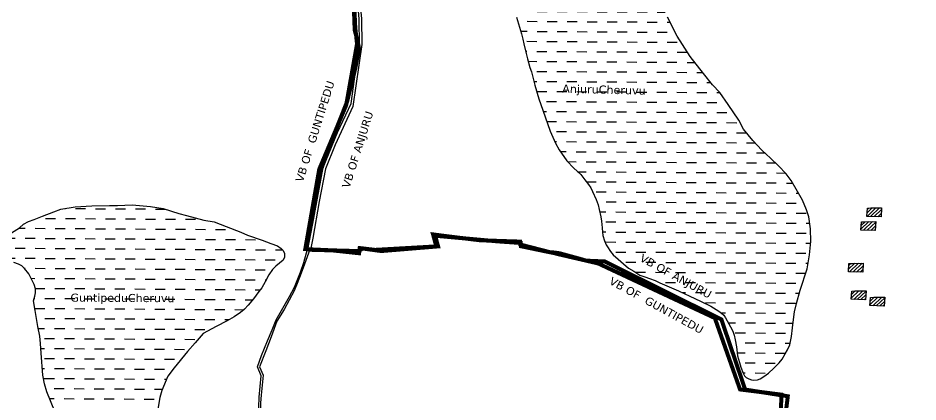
# Model space of a CAD drawing. Header units: inches. Extents: x 360616 to 379062, y 1506291 to 1520405.
# Drawn here: x 366917 to 369164, y 1508361 to 1509321 of the extents above; entities that cross this region are included whole.
import ezdxf

# ---------------------------------------------------------------- set-up
doc = ezdxf.new("R2010")
doc.units = ezdxf.units.IN
doc.header["$MEASUREMENT"] = 0
doc.linetypes.add('ACAD_ISO03W100', pattern=[30, 12, -18])
doc.linetypes.add('BORDER', pattern=[1.75, 0.5, -0.25, 0.5, -0.25, 0, -0.25])
for name, color, linetype in [('HOUSE', 30, 'Continuous'), ('Steems', 4, 'Continuous'), ('WATER_BODY', 4, 'Continuous'), ('ZSTU', 7, 'Continuous'), ('ZTEXT', 7, 'Continuous')]:
    doc.layers.add(name, color=color, linetype=linetype)
doc.layers.add('ROAD', color=1, linetype='Continuous', lineweight=25)
doc.layers.add('VILL_BOUNDARY', color=6, linetype='BORDER', lineweight=30)
doc.styles.get("Standard").update_dxf_attribs({"font": 'verdana.TTF'})

msp = doc.modelspace()

# ---------------------------------------------------------------- hatches: boundary and pattern name
at = {"layer": 'HOUSE'}
h = msp.add_hatch(dxfattribs=at)
h.set_pattern_fill('ANSI31', color=1, scale=50.713756, angle=-1.2857, style=0)
h.set_pattern_definition([(43.7143026, (245834.401, 1503081.9025), (-4.38079914, 4.58195398), [])])
h.paths.add_polyline_path([(368723.4, 1510115), (368761.5, 1510119.1), (368760, 1510104.8), (368721, 1510100.7)])
h.paths.add_polyline_path([(368699.7, 1510095.8), (368752.6, 1510100.5), (368752.6, 1510089.8), (368747.6, 1510088.4), (368745, 1510065.8), (368700.8, 1510077.7)])
h.paths.add_polyline_path([(368545.4, 1510005), (368631.1, 1510034.2), (368642.3, 1509986.5), (368551.4, 1509957)])
h.paths.add_polyline_path([(368413.2, 1509804.1), (368433.1, 1509824), (368490.7, 1509860), (368549.3, 1509889), (368560.4, 1509873), (368521.6, 1509848.5), (368431.9, 1509801.2), (368412.9, 1509794.3)])
h.paths.add_polyline_path([(368466.5, 1509788.6), (368542.5, 1509833.7), (368571.9, 1509855.7), (368586, 1509831.4), (368603.9, 1509825.5), (368615.5, 1509807.6), (368610.1, 1509785.4), (368619.2, 1509767.4), (368609.4, 1509748.4), (368491.9, 1509688.3)])
h.paths.add_polyline_path([(368424.8, 1509763.3), (368453.6, 1509778.9), (368471.7, 1509724.7), (368441.7, 1509713.3)])
h.paths.add_polyline_path([(369046.9, 1508845.9), (369073.7, 1508846.3), (369072.4, 1508823.8), (369036.5, 1508825), (369038.1, 1508845.4)])
h.paths.add_polyline_path([(369032.1, 1508811.6), (369058.9, 1508812), (369057.6, 1508789.5), (369021.7, 1508790.7), (369023.2, 1508811.1)])
h.paths.add_polyline_path([(369001, 1508707.6), (369027.8, 1508707.9), (369026.5, 1508685.4), (368990.5, 1508686.7), (368992.1, 1508707.1)])
h.paths.add_polyline_path([(369007.9, 1508638.8), (369034.7, 1508639.2), (369033.4, 1508616.6), (368997.5, 1508617.9), (368999, 1508638.3)])
h.paths.add_polyline_path([(369054.6, 1508622.8), (369081.4, 1508623.2), (369080.1, 1508600.7), (369044.2, 1508601.9), (369045.7, 1508622.3)])
at = {"layer": 'WATER_BODY'}
h = msp.add_hatch(dxfattribs=at)
h.set_pattern_fill('DASH', color=256, scale=200, angle=359.63535, style=0)
h.paths.add_polyline_path([(368870.2, 1508640.5), (368887.4, 1508694.1), (368893.8, 1508728.9), (368897.1, 1508762.5), (368895.9, 1508794.1), (368891.6, 1508823.4), (368886.4, 1508841.4), (368875.9, 1508865.2), (368859.8, 1508892.9), (368847.3, 1508914.6), (368834.8, 1508931), (368815.9, 1508951.5), (368795.7, 1508970.3), (368774.1, 1508990.7), (368751.9, 1509014.9), (368728.7, 1509043.2), (368716.7, 1509065.3), (368690, 1509104.1), (368669.2, 1509134.4), (368650.9, 1509153.4), (368628.6, 1509181.8), (368595.8, 1509224.4), (368563.2, 1509275.3), (368538.7, 1509322.9), (368522.2, 1509359.4), (368507.3, 1509394.2), (368498.5, 1509430.4), (368493.1, 1509457.4), (368484.6, 1509504.5), (368473.7, 1509556.2), (368468.1, 1509585.2), (368457.9, 1509613.1), (368438.5, 1509647.8), (368419.2, 1509670.4), (368397, 1509685.4), (368378.7, 1509695.3), (368345.9, 1509708.1), (368320.8, 1509713.8), (368286.2, 1509712.6), (368236, 1509711.5), (368190.5, 1509704.2), (368116.5, 1509684.7), (368051.7, 1509667.2), (368032, 1509660), (368015.9, 1509647.5), (368006.5, 1509638.9), (368003.1, 1509634), (368000.4, 1509627.9), (367999.5, 1509623.2), (367999.6, 1509618.1), (368001.2, 1509612.6), (368004.9, 1509607.7), (368013.4, 1509597.8), (368029.4, 1509583.6), (368043.3, 1509572.4), (368052.1, 1509564.7), (368060.8, 1509553.6), (368067.6, 1509541.4), (368074.4, 1509530.2), (368080.1, 1509519.7), (368084, 1509509.8), (368086.9, 1509498.5), (368092.6, 1509470.3), (368094.6, 1509461.3), (368100.4, 1509447.7), (368109, 1509430), (368114.1, 1509417.5), (368122.3, 1509405.4), (368130.4, 1509392.6), (368138.7, 1509378.5), (368145.3, 1509365.8), (368150.3, 1509354.9), (368156, 1509339.1), (368161.4, 1509322.8), (368166.7, 1509305.8), (368174.4, 1509281.1), (368177.6, 1509268), (368179.9, 1509255.7), (368185.6, 1509232), (368189.1, 1509218.2), (368195.4, 1509197), (368198.8, 1509185.8), (368207.8, 1509153), (368217.7, 1509118.2), (368227.5, 1509090.5), (368245.9, 1509037.8), (368259.2, 1509008.2), (368268.3, 1508991.2), (368287.2, 1508963.5), (368304.7, 1508945.6), (368322, 1508929.2), (368332.8, 1508916.3), (368341.7, 1508904.9), (368347.3, 1508896.1), (368351.7, 1508886.7), (368360.7, 1508866.8), (368365.3, 1508853.5), (368368.5, 1508842.3), (368372.4, 1508823.4), (368374.1, 1508812.6), (368375.5, 1508796.7), (368376.3, 1508785.9), (368377.6, 1508777.4), (368381.7, 1508763.8), (368385.6, 1508754.1), (368388.7, 1508748.5), (368396.6, 1508737.4), (368403.2, 1508729), (368415.8, 1508718.1), (368428.8, 1508706.1), (368441.8, 1508695.4), (368454.6, 1508688.3), (368470.1, 1508677.9), (368482.4, 1508673.5), (368494.1, 1508669.6), (368508.3, 1508664.4), (368519.6, 1508658.7), (368566.6, 1508638.8), (368594.8, 1508625.2), (368620.9, 1508613.5), (368647, 1508600.8), (368667.3, 1508588), (368673.8, 1508583), (368679.4, 1508578.1), (368683.9, 1508571.4), (368688.1, 1508563.7), (368696.6, 1508549.3), (368701.7, 1508538.4), (368705.7, 1508528), (368707.7, 1508516.2), (368710.9, 1508498.6), (368713.9, 1508476.6), (368718.3, 1508460), (368722.1, 1508448.5), (368727.9, 1508433.4), (368731.5, 1508426.4), (368735.5, 1508422.1), (368741.9, 1508418.7), (368748.3, 1508416.2), (368753.9, 1508415.6), (368763.6, 1508416.2), (368770.3, 1508418.9), (368779.3, 1508424.6), (368790.8, 1508433.5), (368804.2, 1508445.8), (368817.6, 1508459.2), (368825.4, 1508468.3), (368832.8, 1508481.4), (368838.3, 1508491.2), (368844.4, 1508504), (368848.5, 1508524.7), (368851.3, 1508546.5), (368853.5, 1508567.4), (368856.1, 1508586.5), (368861.4, 1508607.6)])
h.paths.add_polyline_path([(369377.5, 1506977.6), (369386.2, 1506977.4), (369394.8, 1506974.2), (369402.1, 1506970.1), (369405.1, 1506965.7), (369407.8, 1506960.6), (369412.7, 1506949), (369415.3, 1506938.6), (369415.1, 1506926.5), (369413.8, 1506911.6), (369412.3, 1506901.4), (369410.8, 1506891.3), (369407.3, 1506884.7), (369403.7, 1506878.9), (369397.8, 1506876.7), (369388.2, 1506874.5), (369380.4, 1506874.4), (369373.6, 1506874.6), (369365.1, 1506877.7), (369359.8, 1506881.1), (369354, 1506889.3), (369352.2, 1506897.9), (369352.3, 1506910.8), (369354.8, 1506926.9), (369356.7, 1506944.3), (369360.5, 1506955.8), (369366.2, 1506967.1), (369369.5, 1506971.4)])
h.paths.add_polyline_path([(369593.7, 1509520.8), (369605.7, 1509516.8), (369623.2, 1509518.9), (369632.3, 1509521.3), (369648.6, 1509530.8), (369657, 1509542.1), (369659.8, 1509554.2), (369657.6, 1509564.8), (369654.3, 1509574.5), (369650.6, 1509582.9), (369644.2, 1509593.4), (369639.2, 1509599.8), (369631.4, 1509609.4), (369620.1, 1509628.9), (369606.8, 1509640.4), (369604, 1509640.5), (369597.8, 1509639.7), (369593.2, 1509639), (369587.6, 1509637.8), (369583.6, 1509637), (369579.9, 1509635.4), (369558.1, 1509624), (369548.4, 1509611.2), (369540.1, 1509588.8), (369542.2, 1509577.9), (369552.1, 1509562.2), (369557.8, 1509548.2), (369571.3, 1509533.1), (369584.9, 1509525)])
h = msp.add_hatch(dxfattribs=at)
h.set_pattern_fill('DASH', color=256, scale=200, angle=359.63535, style=0)
h.paths.add_polyline_path([(366803.5, 1508719.5), (366803.1, 1508729.1), (366805.3, 1508742.9), (366811.1, 1508751.3), (366824.6, 1508757.3), (366839.1, 1508763.2), (366857.4, 1508766.3), (366873.7, 1508770.6), (366880.8, 1508774.7), (366892.9, 1508779.4), (366900.7, 1508783.5), (366920.1, 1508796.3), (366930.6, 1508805.4), (366943.3, 1508812.1), (366956.7, 1508817.4), (366977.9, 1508825.5), (367006.3, 1508836.3), (367024, 1508843.3), (367059.8, 1508848.5), (367100.8, 1508851.2), (367145.6, 1508852.2), (367165.5, 1508852.4), (367201.8, 1508853.5), (367247.4, 1508849.7), (367279, 1508844.7), (367318.6, 1508832.5), (367337.5, 1508826.8), (367381, 1508815.8), (367406.5, 1508811.3), (367436.5, 1508799.4), (367473.5, 1508785.3), (367490.2, 1508777.6), (367526.9, 1508765.1), (367547.9, 1508757.2), (367564.9, 1508751.2), (367574, 1508745.1), (367578.9, 1508740), (367582.3, 1508732.6), (367582.6, 1508723.3), (367579.1, 1508715.3), (367560.8, 1508700.5), (367552.7, 1508692.4), (367542.9, 1508679.3), (367534.2, 1508661.2), (367525.4, 1508646.3), (367518, 1508637.4), (367504.6, 1508618.8), (367491.6, 1508603.4), (367482.3, 1508593.4), (367472.6, 1508585.2), (367456.2, 1508574.1), (367439.2, 1508564.3), (367411.4, 1508549.7), (367378.8, 1508532.7), (367358.8, 1508509.4), (367339.9, 1508487.2), (367306.9, 1508446.3), (367291.1, 1508425.5), (367275.8, 1508389.6), (367271, 1508372.2), (367265.6, 1508343), (367257.9, 1508322.8), (367245.6, 1508298.8), (367235.8, 1508284), (367212, 1508260.4), (367195.8, 1508251.5), (367183.5, 1508247.6), (367171.4, 1508247.4), (367159.8, 1508246.2), (367147.7, 1508243.5), (367117.5, 1508240.3), (367093.2, 1508243.8), (367073.9, 1508245), (367057.8, 1508246.3), (367043.5, 1508251), (367033.7, 1508257.5), (367025.2, 1508271.1), (367018.7, 1508292.6), (367013.7, 1508320.1), (367009.1, 1508337.4), (366988.7, 1508386.9), (366982.8, 1508406.8), (366978.8, 1508428.1), (366974.3, 1508483), (366972.9, 1508507.2), (366971.5, 1508525.5), (366965.9, 1508549.6), (366959.3, 1508589.7), (366955.1, 1508614.1), (366958.5, 1508625.5), (366960.6, 1508634.2), (366960.1, 1508644.2), (366957, 1508654.7), (366950.4, 1508667.7), (366944.2, 1508681.5), (366932.7, 1508694.7), (366926, 1508701.3), (366918.2, 1508705.5), (366906.2, 1508710), (366893, 1508714.5), (366876.7, 1508717.5), (366859.8, 1508717.5), (366847.3, 1508717.5), (366826.2, 1508712.3), (366809.1, 1508712.6), (366805.1, 1508716.6)])

# ---------------------------------------------------------------- linework, layer by layer
at = {"layer": 'HOUSE', "color": 1}
for points in [[(369046.9, 1508845.9), (369073.7, 1508846.3), (369072.4, 1508823.8), (369036.5, 1508825), (369038.1, 1508845.4), (369046.9, 1508845.9)], [(369032.1, 1508811.6), (369058.9, 1508812), (369057.6, 1508789.5), (369021.7, 1508790.7), (369023.2, 1508811.1), (369032.1, 1508811.6)], [(369001, 1508707.6), (369027.8, 1508707.9), (369026.5, 1508685.4), (368990.5, 1508686.7), (368992.1, 1508707.1), (369001, 1508707.6)], [(369007.9, 1508638.8), (369034.7, 1508639.2), (369033.4, 1508616.6), (368997.5, 1508617.9), (368999, 1508638.3), (369007.9, 1508638.8)], [(369054.6, 1508622.8), (369081.4, 1508623.2), (369080.1, 1508600.7), (369044.2, 1508601.9), (369045.7, 1508622.3), (369054.6, 1508622.8)]]:
    msp.add_lwpolyline(points, dxfattribs=at)
at = {"layer": 'ROAD', "color": 1}
for points in [[(367708.4, 1509812.7), (367724.3, 1509750.2), (367737.9, 1509697.6), (367750.6, 1509643.4), (367762.9, 1509608.6), (367764.8, 1509528.6), (367765.8, 1509445.1), (367770.1, 1509360.9), (367774.6, 1509318.4), (367775.2, 1509254.3), (367753.3, 1509099.7), (367709.1, 1509003.8), (367685.1, 1508943.9), (367668.8, 1508861.9), (367653.3, 1508770.8), (367646.9, 1508741.5)], [(367641, 1508742.3), (367653.4, 1508807), (367678.8, 1508946.8), (367714.8, 1509034.5), (367748.4, 1509107.3), (367764.8, 1509222.9), (367769.7, 1509251.5), (367768.5, 1509318.8), (367761.2, 1509408.1), (367756.5, 1509518.3), (367756.3, 1509608), (367746, 1509633.5), (367738, 1509667.5), (367716.2, 1509767.3)], [(367556, 1507792.1), (367548.6, 1507838.2), (367537.3, 1507912.2), (367531.2, 1507954.8), (367526.1, 1508011.9), (367524.6, 1508055.9), (367521.7, 1508083.6), (367520.2, 1508114.1), (367516.8, 1508159.6), (367517.2, 1508216.8), (367517, 1508258.1), (367517.4, 1508323.6), (367518.7, 1508372.9), (367524.2, 1508426.3), (367514.5, 1508449.2), (367525.1, 1508477.4), (367539.7, 1508514.4), (367551.8, 1508541.3), (367561.1, 1508566.4), (367595.2, 1508624.5), (367607.4, 1508648.1), (367622.4, 1508685.6), (367630.2, 1508709.8), (367640, 1508743)], [(367645.3, 1508742.4), (367628.9, 1508696.5), (367624.2, 1508683.2), (367613.8, 1508657), (367606.2, 1508639), (367581.3, 1508592.7), (367563.5, 1508563.1), (367548.8, 1508524.4), (367536.1, 1508489.2), (367520.2, 1508448.8), (367529, 1508428.3), (367524, 1508378.6), (367522.7, 1508358.7), (367522.6, 1508281.9), (367521.8, 1508233.9), (367522.7, 1508166.9), (367525.9, 1508092.7), (367529.2, 1508021), (367535.4, 1507958.5), (367541.3, 1507918.3), (367555.7, 1507832.9), (367560.9, 1507791.1)]]:
    msp.add_lwpolyline(points, dxfattribs=at)
at = {"layer": 'Steems'}
for points in [[(368161.4, 1509322.8), (368166.7, 1509305.8), (368174.4, 1509281.1), (368177.6, 1509268), (368179.9, 1509255.7), (368185.6, 1509232), (368189.1, 1509218.2), (368195.4, 1509197), (368198.8, 1509185.8), (368207.8, 1509153), (368217.7, 1509118.2), (368227.5, 1509090.5), (368245.9, 1509037.8), (368259.2, 1509008.2), (368268.3, 1508991.2), (368287.2, 1508963.5), (368304.7, 1508945.6), (368322, 1508929.2), (368332.8, 1508916.3), (368341.7, 1508904.9), (368347.3, 1508896.1), (368351.7, 1508886.7), (368360.7, 1508866.8), (368365.3, 1508853.5), (368368.5, 1508842.3), (368372.4, 1508823.4), (368374.1, 1508812.6), (368375.5, 1508796.7), (368376.3, 1508785.9), (368377.6, 1508777.4), (368381.7, 1508763.8), (368385.6, 1508754.1), (368388.7, 1508748.5), (368396.6, 1508737.4), (368403.2, 1508729), (368415.8, 1508718.1), (368428.8, 1508706.1), (368441.8, 1508695.4), (368454.6, 1508688.3), (368470.1, 1508677.9), (368482.4, 1508673.5), (368494.1, 1508669.6), (368508.3, 1508664.4), (368519.6, 1508658.7), (368566.6, 1508638.8), (368594.8, 1508625.2), (368620.9, 1508613.5), (368647, 1508600.8), (368667.3, 1508588), (368673.8, 1508583), (368679.4, 1508578.1), (368683.9, 1508571.4), (368688.1, 1508563.7), (368696.6, 1508549.3), (368701.7, 1508538.4), (368705.7, 1508528), (368707.7, 1508516.2), (368710.9, 1508498.6), (368713.9, 1508476.6), (368718.3, 1508460), (368722.1, 1508448.5), (368727.9, 1508433.4), (368731.5, 1508426.4), (368735.5, 1508422.1), (368741.9, 1508418.7), (368748.3, 1508416.2), (368753.9, 1508415.6), (368763.6, 1508416.2), (368770.3, 1508418.9), (368779.3, 1508424.6), (368790.8, 1508433.5), (368804.2, 1508445.8), (368817.6, 1508459.2), (368825.4, 1508468.3), (368832.8, 1508481.4), (368838.3, 1508491.2), (368844.4, 1508504), (368848.5, 1508524.7), (368851.3, 1508546.5), (368853.5, 1508567.4), (368856.1, 1508586.5), (368861.4, 1508607.6), (368870.2, 1508640.5), (368887.4, 1508694.1), (368893.8, 1508728.9), (368897.1, 1508762.5), (368895.9, 1508794.1), (368891.6, 1508823.4), (368886.4, 1508841.4), (368875.9, 1508865.2), (368859.8, 1508892.9), (368847.3, 1508914.6), (368834.8, 1508931), (368815.9, 1508951.5), (368795.7, 1508970.3), (368774.1, 1508990.7), (368751.9, 1509014.9), (368728.7, 1509043.2), (368716.7, 1509065.3), (368690, 1509104.1), (368669.2, 1509134.4), (368650.9, 1509153.4), (368628.6, 1509181.8), (368595.8, 1509224.4), (368563.2, 1509275.3), (368538.7, 1509322.9)], [(366900.7, 1508783.5), (366920.1, 1508796.3), (366930.6, 1508805.4), (366943.3, 1508812.1), (366956.7, 1508817.4), (366977.9, 1508825.5), (367006.3, 1508836.3), (367024, 1508843.3), (367059.8, 1508848.5), (367100.8, 1508851.2), (367145.6, 1508852.2), (367165.5, 1508852.4), (367201.8, 1508853.5), (367247.4, 1508849.7), (367279, 1508844.7), (367318.6, 1508832.5), (367337.5, 1508826.8), (367381, 1508815.8), (367406.5, 1508811.3), (367436.5, 1508799.4), (367473.5, 1508785.3), (367490.2, 1508777.6), (367526.9, 1508765.1), (367547.9, 1508757.2), (367564.9, 1508751.2), (367574, 1508745.1), (367578.9, 1508740), (367582.3, 1508732.6), (367582.6, 1508723.3), (367579.1, 1508715.3), (367560.8, 1508700.5), (367552.7, 1508692.4), (367542.9, 1508679.3), (367534.2, 1508661.2), (367525.4, 1508646.3), (367518, 1508637.4), (367504.6, 1508618.8), (367491.6, 1508603.4), (367482.3, 1508593.4), (367472.6, 1508585.2), (367456.2, 1508574.1), (367439.2, 1508564.3), (367411.4, 1508549.7), (367378.8, 1508532.7), (367358.8, 1508509.4), (367339.9, 1508487.2), (367306.9, 1508446.3), (367291.1, 1508425.5), (367275.8, 1508389.6), (367271, 1508372.2), (367265.6, 1508343)], [(367009.1, 1508337.4), (366988.7, 1508386.9), (366982.8, 1508406.8), (366978.8, 1508428.1), (366974.3, 1508483), (366972.9, 1508507.2), (366971.5, 1508525.5), (366965.9, 1508549.6), (366959.3, 1508589.7), (366955.1, 1508614.1), (366958.5, 1508625.5), (366960.6, 1508634.2), (366960.1, 1508644.2), (366957, 1508654.7), (366950.4, 1508667.7), (366944.2, 1508681.5), (366932.7, 1508694.7), (366926, 1508701.3), (366918.2, 1508705.5), (366906.2, 1508710)]]:
    msp.add_lwpolyline(points, dxfattribs=at)
at = {"layer": 'VILL_BOUNDARY', "linetype": 'ACAD_ISO03W100', "lineweight": -2, "ltscale": 3, "const_width": 10}
for points in [[(368827.1, 1508275.4), (368839.3, 1508375.5), (368732.9, 1508392.2), (368673.4, 1508567.5), (368382.1, 1508712.3), (368335.7, 1508714.3), (368321.6, 1508718.5), (368321.6, 1508718.5), (368321.6, 1508718.5), (368321.6, 1508718.5), (368269.1, 1508732.8), (368257, 1508734.6), (368246, 1508735.1), (368172.6, 1508750.4), (368172.5, 1508758.5), (368112.3, 1508762.7), (367958.6, 1508776.6), (367965.9, 1508750), (367824, 1508738.3), (367776.8, 1508744.8), (367768.7, 1508738.2), (367652.7, 1508741.3), (367646.9, 1508741.5), (367641, 1508742.3), (367634.2, 1508743.4), (367669, 1508942.6), (367736.2, 1509102.3), (367763.4, 1509255.6), (367759, 1509297.4), (367750.2, 1509496.1)], [(367755.2, 1509354.4), (367757.6, 1509289.8), (367765.1, 1509262.3), (367768.4, 1509244.6), (367759.2, 1509195.1), (367738.5, 1509111.1), (367708.9, 1509036.8), (367674.7, 1508944.8), (367663.9, 1508902.7), (367634.2, 1508743.4), (367640, 1508743), (367645.3, 1508742.4), (367654, 1508742.2), (367701.7, 1508740), (367768.7, 1508732.8), (367770.1, 1508745.8), (367808.3, 1508741.2), (367961.4, 1508749.9), (367953.3, 1508779.9), (367989.7, 1508775.1), (368070.8, 1508765.2), (368170.9, 1508761.9), (368171, 1508754.6), (368240.4, 1508736.7), (368248.7, 1508734.6), (368254.8, 1508733.5), (368263.1, 1508731.2), (368361.7, 1508708.3), (368365.7, 1508707.3), (368657, 1508571), (368720, 1508392.6), (368823.9, 1508379.5), (368818.2, 1508281.4)]]:
    msp.add_lwpolyline(points, dxfattribs=at)

# ---------------------------------------------------------------- texts
at = {"layer": 'ZSTU', "color": 0, "attachment_point": 1}
for s, insert, char_height, width, rotation in [('AnjuruCheruvu', (368276.2, 1509154.4), 20.281, 27.364, 358.5476), ('GuntipeduCheruvu', (367047.8, 1508632), 20.021, 27.012, 359.6682)]:
    msp.add_mtext(s, dxfattribs=dict(at, insert=insert, char_height=char_height, width=width, rotation=rotation))
at = {"layer": 'ZTEXT', "color": 5, "ltscale": 2}
for s, rotation, p in [('VB OF  GUNTIPEDU', 72.4184, (367628.2, 1508909.1)), ('VB OF ANJURU', 72.4184, (367744.4, 1508894)), ('VB OF ANJURU', 331.2737, (368467.5, 1508714.6)), ('VB OF  GUNTIPEDU', 331.2737, (368391.2, 1508657.1))]:
    msp.add_text(s, height=20, rotation=rotation, dxfattribs=at).set_placement(p)

doc.saveas('drawing.dxf')
